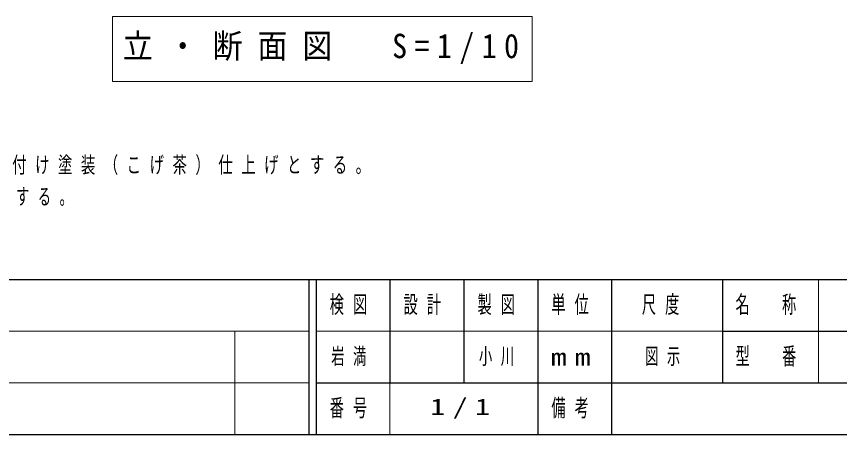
# Model space of a CAD drawing. Units: millimetres on the paper. Extents: x -365 to 12, y -47 to 257.
# Drawn here: x -278.1 to -166.6, y 0 to 56.6 of the extents above; entities that cross this region are included whole.
import ezdxf

# ---------------------------------------------------------------- set-up
doc = ezdxf.new("R2010")
doc.units = ezdxf.units.MM
doc.layers.add('LY_1', color=7, linetype='Continuous', lineweight=13)
doc.layers.add('LY_2', color=7, linetype='Continuous', lineweight=13)
doc.styles.add('ＭＳ ゴシック', font='')
doc.styles.get('ＭＳ ゴシック').set_extended_font_data('MS Gothic')

msp = doc.modelspace()

# ---------------------------------------------------------------- linework, layer by layer
at = {"layer": 'LY_1'}
for p, q in [((-265.05, 56.627), (-265.05, 47.827)), ((-208.25, 56.627), (-265.05, 56.627)), ((-208.25, 47.827), (-208.25, 56.627)), ((-265.05, 47.827), (-208.25, 47.827))]:
    msp.add_line(p, q, dxfattribs=at)
at = {"layer": 'LY_2', "color": 20, "lineweight": 25}
for p, q in [((-365, 21), (0, 21)), ((-365, 0), (0, 0))]:
    msp.add_line(p, q, dxfattribs=at)
at = {"layer": 'LY_2', "color": 3, "lineweight": 25}
for p, q in [((-238.5, 21), (-238.5, 0)), ((-237.5, 21), (-237.5, 0)), ((-227.5, 21), (-227.5, 7)), ((-217.5, 21), (-217.5, 7)), ((-207.5, 21), (-207.5, 0)), ((-197.5, 21), (-197.5, 7)), ((-182.5, 21), (-182.5, 7)), ((-182.5, 14), (-70, 14)), ((-237.5, 7), (0, 7)), ((-197.5, 7), (-197.5, 0))]:
    msp.add_line(p, q, dxfattribs=at)
at = {"layer": 'LY_2'}
for p, q in [((-169.5, 21), (-169.5, 7)), ((-365, 14), (-238.5, 14)), ((-248.5, 14), (-248.5, 0)), ((-237.5, 14), (-182.5, 14)), ((-365, 7), (-238.5, 7)), ((-227.5, 7), (-227.5, 0))]:
    msp.add_line(p, q, dxfattribs=at)

# ---------------------------------------------------------------- texts
at = {"layer": 'LY_1', "style": 'ＭＳ ゴシック'}
for s, insert, char_height, attachment_point in [('\\T1.5;\\W0.9;立・断面図\u3000S=1/10', (-263.65, 52.227), 3.299, 4), ('\\T1.59;\\W0.65;本体は、GRC(プレミックス法)製とし、アクリル樹脂塗料吹付け塗装（こげ茶）仕上げとする。', (-360.762, 34.856), 2.199, 7), ('\\T1.64;\\W0.6;本製品は、（社）日本公園施設業協会賠償責任保険加入製品とする。', (-360.762, 30.856), 2.199, 7), ('\\T1.64;\\W0.6;岩満', (-232.5, 10.5), 2.199, 5), ('\\T1.64;\\W0.6;小川', (-212.5, 10.5), 2.199, 5), ('\\T1.64;\\W0.6;図示', (-190, 10.5), 2.199, 5), ('\\T1.5;\\W1.35;1/1', (-217.5, 3.5), 2.199, 5)]:
    msp.add_mtext(s, dxfattribs=dict(at, insert=insert, char_height=char_height, attachment_point=attachment_point))
at = {"layer": 'LY_2', "char_height": 2.346, "attachment_point": 5, "style": 'ＭＳ ゴシック'}
for s, insert in [('\\T1.64;\\W0.6;検図', (-232.5, 17.5)), ('\\T1.64;\\W0.6;設計', (-222.5, 17.5)), ('\\T1.64;\\W0.6;製図', (-212.5, 17.5)), ('\\T1.64;\\W0.6;単位', (-202.5, 17.5)), ('\\T1.64;\\W0.6;尺度', (-190.25, 17.5)), ('\\T1.64;\\W0.6;名\u3000称', (-176, 17.5)), ('\\T1.64;\\W0.6;型\u3000番', (-176, 10.5)), ('\\T1.5;\\W1.35;mm', (-202.5, 10.5)), ('\\T1.64;\\W0.6;番号', (-232.5, 3.5)), ('\\T1.64;\\W0.6;備考', (-202.5, 3.5))]:
    msp.add_mtext(s, dxfattribs=dict(at, insert=insert))

doc.saveas('drawing.dxf')
